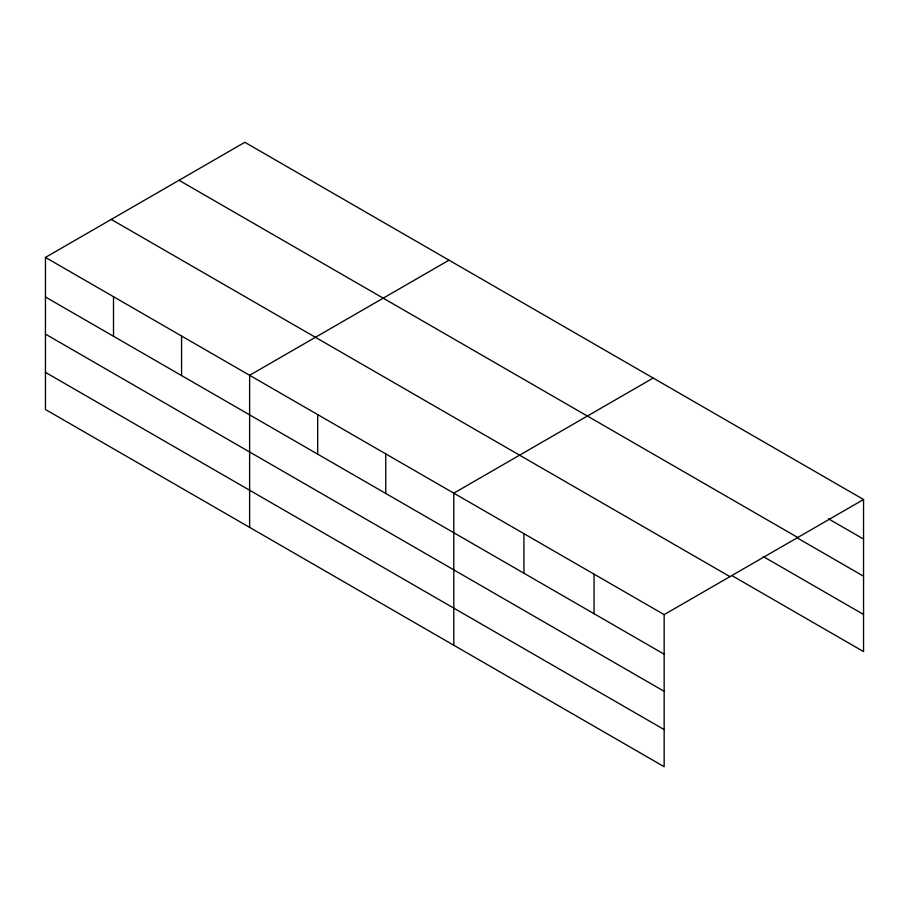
<?xml version="1.0" encoding="UTF-8"?>
<svg xmlns="http://www.w3.org/2000/svg" width="909" height="909" viewBox="0 0 909 909"><rect width="100%" height="100%" fill="white"/><g stroke="black" fill="none" stroke-linecap="round" stroke-linejoin="round"><path stroke-width="1.36" d="M45.45 257.417L664.161 614.62L664.161 766.707L45.45 409.493L45.45 257.417L244.839 142.293L863.55 499.507L863.55 651.583L731.768 575.511M449.012 260.179L249.623 375.292L249.623 527.368M653.185 378.053L453.796 493.167L453.796 645.254M664.161 614.62L863.55 499.507M828.485 518.834L863.55 539.071M179.039 180.289L797.75 537.492M797.057 537.81L863.55 576.204M763.208 556.524L863.55 614.461M111.25 219.421L729.961 576.636M45.45 296.982L664.161 654.185M45.45 334.114L664.161 691.317M45.45 372.36L664.161 729.575M594.043 574.136L594.043 613.711M523.925 533.651L523.925 573.227M385.746 453.875L385.746 493.451M317.684 414.584L317.684 454.148M181.561 336L181.561 375.565M113.511 296.709L113.511 336.273"/></g></svg>
